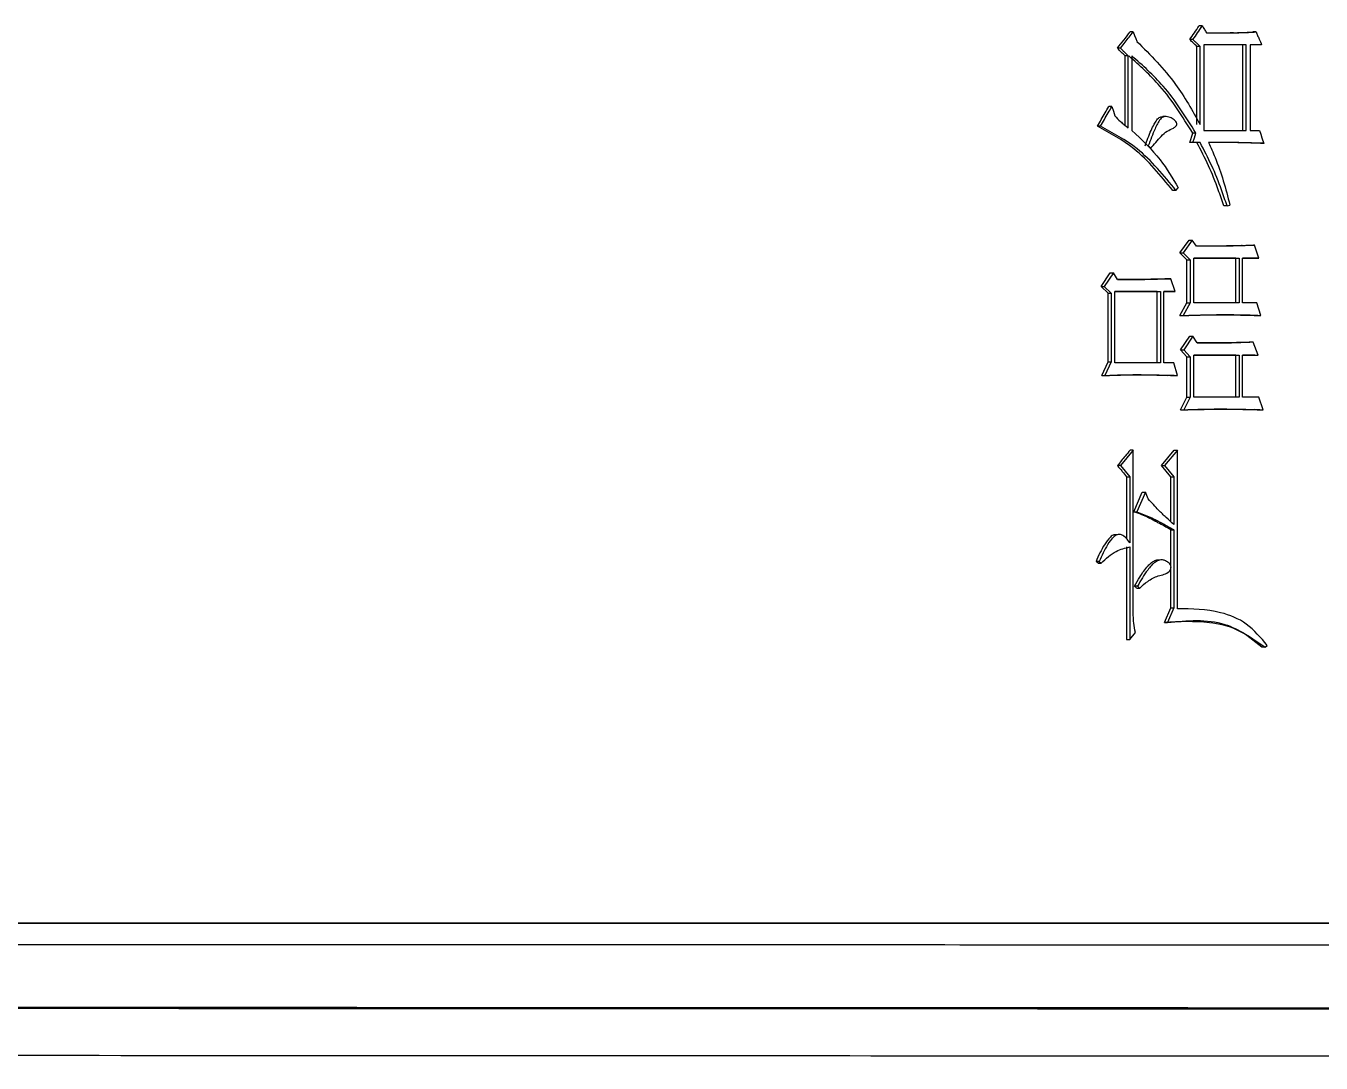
# Model space of a CAD drawing. Header units: millimetres. Extents: x 2016 to 4452, y 736 to 2459.
# Drawn here: x 3012.05 to 3028.42, y 989.14 to 1002.24 of the extents above; entities that cross this region are included whole.
import ezdxf

# ---------------------------------------------------------------- set-up
doc = ezdxf.new("R2010")
doc.units = ezdxf.units.MM

msp = doc.modelspace()

# ---------------------------------------------------------------- linework, layer by layer
at = {"color": 7, "linetype": 'Continuous', "lineweight": 25}
for p, q in [((3026.044, 1002.162), (3026.005, 1002.162)), ((3026.915, 1002.237), (3026.874, 1002.237)), ((3027.594, 1002.162), (3027.552, 1002.162)), ((3026.798, 1002.064), (3026.758, 1002.064)), ((3027.469, 1001.999), (3026.933, 1001.999)), ((3026.933, 1001.999), (3026.933, 1000.918)), ((3027.428, 1001.999), (3026.933, 1001.999)), ((3026.968, 1002.151), (3027.308, 1002.151)), ((3027.308, 1002.151), (3027.267, 1002.151)), ((3027.469, 1001.999), (3027.428, 1001.999)), ((3027.428, 1000.918), (3027.428, 1001.999)), ((3027.469, 1000.918), (3027.469, 1001.999)), ((3027.665, 1001.999), (3027.522, 1001.999)), ((3027.522, 1001.999), (3027.522, 1000.918)), ((3027.624, 1001.999), (3027.522, 1001.999)), ((3027.665, 1001.999), (3027.624, 1001.999)), ((3025.882, 1001.956), (3025.843, 1001.956)), ((3025.981, 1001.859), (3025.942, 1001.859)), ((3025.942, 1000.981), (3025.942, 1001.859)), ((3025.981, 1000.95), (3025.981, 1001.859)), ((3026.026, 1001.859), (3026.026, 1000.917)), ((3026.888, 1001.978), (3026.847, 1001.978)), ((3026.847, 1000.993), (3026.847, 1001.978)), ((3026.888, 1000.993), (3026.888, 1001.978)), ((3025.774, 1001.22), (3025.735, 1001.22)), ((3026.459, 1001.092), (3026.418, 1001.092)), ((3025.629, 1000.972), (3025.59, 1000.972)), ((3026.758, 1000.766), (3026.794, 1000.885)), ((3026.834, 1000.885), (3026.794, 1000.885)), ((3026.933, 1000.918), (3027.469, 1000.918)), ((3027.522, 1000.918), (3027.638, 1000.918)), ((3026.798, 1000.766), (3026.758, 1000.766)), ((3026.847, 1000.766), (3026.758, 1000.766)), ((3026.888, 1000.766), (3026.798, 1000.766)), ((3026.888, 1000.766), (3026.847, 1000.766)), ((3027.281, 1000.766), (3026.995, 1000.766)), ((3027.241, 1000.766), (3026.995, 1000.766)), ((3027.281, 1000.766), (3027.241, 1000.766)), ((3027.692, 1000.755), (3027.65, 1000.755)), ((3026.583, 1000.16), (3026.543, 1000.16)), ((3027.228, 999.966), (3027.187, 999.966)), ((3027.228, 999.966), (3027.264, 999.976)), ((3026.633, 999.371), (3026.749, 999.533)), ((3026.789, 999.533), (3026.673, 999.371)), ((3026.749, 999.533), (3026.789, 999.533)), ((3026.843, 999.457), (3026.789, 999.533)), ((3027.392, 999.464), (3027.535, 999.468)), ((3027.535, 999.468), (3027.576, 999.468)), ((3027.629, 999.306), (3027.576, 999.468)), ((3026.633, 999.371), (3026.673, 999.371)), ((3026.722, 999.284), (3026.633, 999.371)), ((3026.673, 999.371), (3026.763, 999.284)), ((3026.722, 999.284), (3026.763, 999.284)), ((3026.722, 998.743), (3026.722, 999.284)), ((3026.763, 999.284), (3026.763, 998.743)), ((3026.807, 998.743), (3026.807, 999.306)), ((3026.807, 999.306), (3027.38, 999.306)), ((3027.339, 999.306), (3026.807, 999.306)), ((3027.339, 999.306), (3027.38, 999.306)), ((3027.339, 998.743), (3027.339, 999.306)), ((3027.38, 999.306), (3027.38, 998.743)), ((3027.424, 999.306), (3027.629, 999.306)), ((3027.424, 998.743), (3027.424, 999.306)), ((3027.588, 999.306), (3027.424, 999.306)), ((3027.629, 999.306), (3027.588, 999.306)), ((3025.636, 998.949), (3025.753, 999.122)), ((3025.792, 999.122), (3025.674, 998.949)), ((3025.753, 999.122), (3025.792, 999.122)), ((3025.846, 999.035), (3025.792, 999.122)), ((3026.48, 999.046), (3026.52, 999.046)), ((3026.574, 998.884), (3026.52, 999.046)), ((3025.636, 998.949), (3025.674, 998.949)), ((3025.726, 998.862), (3025.636, 998.949)), ((3025.674, 998.949), (3025.765, 998.862)), ((3025.81, 997.986), (3025.81, 998.884)), ((3026.346, 998.884), (3026.386, 998.884)), ((3026.346, 997.986), (3026.346, 998.884)), ((3026.386, 998.884), (3026.386, 997.986)), ((3026.431, 998.884), (3026.574, 998.884)), ((3026.431, 997.986), (3026.431, 998.884)), ((3026.534, 998.884), (3026.431, 998.884)), ((3026.574, 998.884), (3026.534, 998.884)), ((3025.726, 998.862), (3025.765, 998.862)), ((3025.726, 997.997), (3025.726, 998.862)), ((3025.765, 998.862), (3025.765, 997.997)), ((3026.633, 998.581), (3026.722, 998.743)), ((3026.763, 998.743), (3026.673, 998.581)), ((3026.722, 998.743), (3026.763, 998.743)), ((3027.38, 998.743), (3026.807, 998.743)), ((3027.603, 998.743), (3027.424, 998.743)), ((3027.656, 998.581), (3027.603, 998.743)), ((3026.633, 998.581), (3026.673, 998.581)), ((3027.615, 998.581), (3027.656, 998.581)), ((3026.642, 998.148), (3026.758, 998.321)), ((3026.798, 998.321), (3026.682, 998.148)), ((3026.758, 998.321), (3026.798, 998.321)), ((3026.852, 998.235), (3026.798, 998.321)), ((3027.558, 998.246), (3027.517, 998.246)), ((3027.621, 998.083), (3027.558, 998.246)), ((3026.642, 998.148), (3026.682, 998.148)), ((3026.722, 998.062), (3026.642, 998.148)), ((3026.682, 998.148), (3026.763, 998.062)), ((3026.807, 997.553), (3026.807, 998.083)), ((3026.807, 998.083), (3027.38, 998.083)), ((3027.339, 998.083), (3026.807, 998.083)), ((3027.339, 998.083), (3027.38, 998.083)), ((3027.339, 997.553), (3027.339, 998.083)), ((3027.38, 998.083), (3027.38, 997.553)), ((3027.424, 997.553), (3027.424, 998.083)), ((3027.424, 998.083), (3027.621, 998.083)), ((3027.579, 998.083), (3027.424, 998.083)), ((3027.579, 998.083), (3027.621, 998.083)), ((3025.645, 997.824), (3025.726, 997.997)), ((3025.765, 997.997), (3025.683, 997.824)), ((3025.726, 997.997), (3025.765, 997.997)), ((3026.556, 997.986), (3026.431, 997.986)), ((3026.601, 997.824), (3026.556, 997.986)), ((3026.722, 998.062), (3026.763, 998.062)), ((3026.722, 997.553), (3026.722, 998.062)), ((3026.763, 998.062), (3026.763, 997.553)), ((3025.645, 997.824), (3025.683, 997.824)), ((3026.561, 997.824), (3026.473, 997.826)), ((3026.561, 997.824), (3026.601, 997.824)), ((3026.642, 997.391), (3026.722, 997.553)), ((3026.763, 997.553), (3026.682, 997.391)), ((3026.722, 997.553), (3026.763, 997.553)), ((3027.38, 997.553), (3026.807, 997.553)), ((3027.629, 997.553), (3027.424, 997.553)), ((3027.683, 997.391), (3027.629, 997.553)), ((3026.642, 997.391), (3026.682, 997.391)), ((3027.641, 997.391), (3027.569, 997.394)), ((3027.641, 997.391), (3027.683, 997.391)), ((3026.044, 996.883), (3025.882, 996.688)), ((3026.044, 996.883), (3026.005, 996.883)), ((3026.044, 994.795), (3026.044, 996.883)), ((3026.4, 996.688), (3026.561, 996.883)), ((3026.601, 996.883), (3026.44, 996.688)), ((3026.561, 996.883), (3026.601, 996.883)), ((3026.601, 994.881), (3026.601, 996.883)), ((3025.882, 996.688), (3025.843, 996.688)), ((3025.882, 996.688), (3025.999, 996.547)), ((3026.4, 996.688), (3026.44, 996.688)), ((3026.516, 996.547), (3026.4, 996.688)), ((3026.44, 996.688), (3026.556, 996.547)), ((3025.96, 996.547), (3025.999, 996.547)), ((3025.96, 996.547), (3025.96, 995.764)), ((3025.999, 996.547), (3025.999, 995.714)), ((3026.516, 996.547), (3026.556, 996.547)), ((3026.516, 995.979), (3026.516, 996.547)), ((3026.556, 996.547), (3026.556, 995.942)), ((3026.05, 996.104), (3026.157, 996.353)), ((3026.197, 996.353), (3026.089, 996.104)), ((3026.157, 996.353), (3026.197, 996.353)), ((3026.233, 996.266), (3026.197, 996.353)), ((3026.05, 996.104), (3026.089, 996.104)), ((3025.835, 995.813), (3025.796, 995.813)), ((3026.516, 995.877), (3026.556, 995.877)), ((3026.516, 995.425), (3026.516, 995.877)), ((3026.556, 995.877), (3026.556, 994.892)), ((3025.96, 995.66), (3025.96, 994.492)), ((3025.999, 995.66), (3025.999, 994.492)), ((3025.611, 995.476), (3025.573, 995.476)), ((3025.6, 995.455), (3025.573, 995.476)), ((3025.6, 995.455), (3025.638, 995.455)), ((3025.611, 995.476), (3025.638, 995.455)), ((3026.377, 995.495), (3026.337, 995.495)), ((3026.516, 994.892), (3026.516, 995.404)), ((3026.098, 995.163), (3026.059, 995.163)), ((3026.085, 995.141), (3026.125, 995.141)), ((3026.436, 994.708), (3026.516, 994.892)), ((3026.556, 994.892), (3026.476, 994.708)), ((3026.516, 994.892), (3026.556, 994.892)), ((3026.436, 994.708), (3026.476, 994.708)), ((3025.96, 994.492), (3025.999, 994.492)), ((3025.999, 994.492), (3026.071, 994.579)), ((3027.71, 994.395), (3027.668, 994.395)), ((3027.71, 994.395), (3027.736, 994.416))]:
    msp.add_line(p, q, dxfattribs=at)
at = {"color": 7, "linetype": 'Continuous', "lineweight": 25, "flags": 128}
for points in [[(3026.044, 1002.162), (3026.061, 1002.115), (3026.075, 1002.079), (3026.089, 1002.043)], [(3025.774, 1001.22), (3025.792, 1001.161), (3025.81, 1001.101)], [(3026.798, 1000.766), (3026.816, 1000.826), (3026.834, 1000.885)], [(3027.638, 1000.918), (3027.654, 1000.871), (3027.669, 1000.824), (3027.692, 1000.755)], [(3026.233, 1000.723), (3026.24, 1000.715), (3026.25, 1000.702), (3026.26, 1000.69)], [(3026.583, 1000.16), (3026.59, 1000.169), (3026.6, 1000.181), (3026.61, 1000.193)], [(3026.085, 995.141), (3026.079, 995.147), (3026.072, 995.152), (3026.059, 995.163)], [(3026.098, 995.163), (3026.105, 995.157), (3026.115, 995.149), (3026.125, 995.141)]]:
    msp.add_lwpolyline(points, dxfattribs=at)
at = {"color": 7, "linetype": 'Continuous', "lineweight": 25}
for points, knots in [([(3025.843, 1001.956), (3025.87, 1001.99), (3025.924, 1002.059), (3025.978, 1002.127), (3026.005, 1002.162)], [0, 0, 0, 0, 0.5, 1, 1, 1, 1]), ([(3025.882, 1001.956), (3025.902, 1001.982), (3025.939, 1002.029), (3025.993, 1002.097), (3026.027, 1002.14), (3026.044, 1002.162)], [0, 0, 0, 0, 0.373043, 0.686521, 1, 1, 1, 1]), ([(3026.758, 1002.064), (3026.777, 1002.093), (3026.816, 1002.151), (3026.855, 1002.208), (3026.874, 1002.237)], [0, 0, 0, 0, 0.500001, 1, 1, 1, 1]), ([(3026.798, 1002.064), (3026.818, 1002.093), (3026.857, 1002.151), (3026.895, 1002.208), (3026.915, 1002.237)], [0, 0, 0, 0, 0.499999, 1, 1, 1, 1]), ([(3026.915, 1002.237), (3026.924, 1002.223), (3026.942, 1002.194), (3026.96, 1002.165), (3026.968, 1002.151)], [0, 0, 0, 0, 0.5000001, 1, 1, 1, 1]), ([(3027.267, 1002.151), (3027.299, 1002.151), (3027.362, 1002.152), (3027.457, 1002.156), (3027.521, 1002.16), (3027.552, 1002.162)], [0, 0, 0, 0, 0.328876, 0.66438, 1, 1, 1, 1]), ([(3027.308, 1002.151), (3027.34, 1002.151), (3027.403, 1002.152), (3027.498, 1002.156), (3027.562, 1002.16), (3027.594, 1002.162)], [0, 0, 0, 0, 0.328449, 0.664167, 1, 1, 1, 1]), ([(3027.594, 1002.162), (3027.6, 1002.147), (3027.614, 1002.117), (3027.637, 1002.062), (3027.655, 1002.023), (3027.665, 1001.999)], [0, 0, 0, 0, 0.277507, 0.555013, 1, 1, 1, 1]), ([(3026.089, 1002.042), (3026.261, 1001.87), (3026.572, 1001.559), (3026.79, 1001.167), (3026.888, 1000.993)], [0, 0, 0, 0, 0.555354, 1, 1, 1, 1]), ([(3026.847, 1001.978), (3026.833, 1001.992), (3026.803, 1002.021), (3026.773, 1002.05), (3026.758, 1002.064)], [0, 0, 0, 0, 0.500002, 1, 1, 1, 1]), ([(3026.888, 1001.978), (3026.876, 1001.989), (3026.856, 1002.009), (3026.826, 1002.038), (3026.807, 1002.055), (3026.798, 1002.064)], [0, 0, 0, 0, 0.38646, 0.693229, 1, 1, 1, 1]), ([(3025.942, 1001.859), (3025.925, 1001.875), (3025.892, 1001.907), (3025.859, 1001.94), (3025.843, 1001.956)], [0, 0, 0, 0, 0.500002, 1, 1, 1, 1]), ([(3025.981, 1001.859), (3025.969, 1001.87), (3025.947, 1001.892), (3025.914, 1001.924), (3025.893, 1001.945), (3025.882, 1001.956)], [0, 0, 0, 0, 0.347839, 0.673919, 1, 1, 1, 1]), ([(3026.794, 1000.885), (3026.665, 1001.092), (3026.438, 1001.458), (3026.123, 1001.737), (3025.987, 1001.859)], [0, 0, 0, 0, 0.5650571, 1, 1, 1, 1]), ([(3026.834, 1000.885), (3026.706, 1001.092), (3026.478, 1001.458), (3026.163, 1001.737), (3026.026, 1001.859)], [0, 0, 0, 0, 0.564995, 1, 1, 1, 1]), ([(3025.59, 1000.972), (3025.607, 1001), (3025.639, 1001.056), (3025.687, 1001.139), (3025.719, 1001.193), (3025.735, 1001.22)], [0, 0, 0, 0, 0.343588, 0.671794, 1, 1, 1, 1]), ([(3025.629, 1000.972), (3025.646, 1001), (3025.678, 1001.056), (3025.726, 1001.139), (3025.758, 1001.193), (3025.774, 1001.22)], [0, 0, 0, 0, 0.343461, 0.671731, 1, 1, 1, 1]), ([(3025.81, 1001.101), (3025.833, 1001.078), (3025.872, 1001.039), (3025.93, 1000.99), (3025.964, 1000.963), (3025.981, 1000.95)], [0, 0, 0, 0, 0.429081, 0.714347, 1, 1, 1, 1]), ([(3026.193, 1000.723), (3026.217, 1000.789), (3026.25, 1000.882), (3026.303, 1000.99), (3026.333, 1001.042), (3026.358, 1001.074), (3026.381, 1001.088), (3026.401, 1001.093), (3026.414, 1001.091), (3026.419, 1001.09)], [0, 0, 0, 0, 0.456256, 0.645146, 0.784685, 0.856115, 0.910986, 0.965761, 1, 1, 1, 1]), ([(3026.26, 1000.69), (3026.304, 1000.742), (3026.37, 1000.82), (3026.466, 1000.912), (3026.538, 1000.939), (3026.579, 1000.966), (3026.591, 1000.985), (3026.594, 1000.995), (3026.593, 1001.007), (3026.586, 1001.023), (3026.564, 1001.05), (3026.522, 1001.081), (3026.472, 1001.093), (3026.432, 1001.092), (3026.406, 1001.081), (3026.362, 1001.034), (3026.303, 1000.912), (3026.26, 1000.796), (3026.233, 1000.723)], [0, 0, 0, 0, 0.187598, 0.281274, 0.36356, 0.404899, 0.415318, 0.423915, 0.432542, 0.445489, 0.471595, 0.525453, 0.589419, 0.616919, 0.639175, 0.667927, 0.792344, 1, 1, 1, 1]), ([(3026.543, 1000.16), (3026.389, 1000.35), (3026.117, 1000.685), (3025.75, 1000.885), (3025.59, 1000.972)], [0, 0, 0, 0, 0.5655965, 1, 1, 1, 1]), ([(3026.583, 1000.16), (3026.429, 1000.35), (3026.157, 1000.685), (3025.789, 1000.885), (3025.629, 1000.972)], [0, 0, 0, 0, 0.565519, 1, 1, 1, 1]), ([(3026.026, 1000.917), (3026.152, 1000.8), (3026.379, 1000.589), (3026.539, 1000.315), (3026.61, 1000.193)], [0, 0, 0, 0, 0.555264, 1, 1, 1, 1]), ([(3027.187, 999.966), (3027.164, 1000.033), (3027.107, 1000.205), (3026.998, 1000.476), (3026.898, 1000.669), (3026.847, 1000.766)], [0, 0, 0, 0, 0.245346, 0.6215, 1, 1, 1, 1]), ([(3027.228, 999.966), (3027.205, 1000.033), (3027.147, 1000.205), (3027.039, 1000.476), (3026.938, 1000.669), (3026.888, 1000.766)], [0, 0, 0, 0, 0.245289, 0.621469, 1, 1, 1, 1]), ([(3026.995, 1000.766), (3027.023, 1000.703), (3027.093, 1000.546), (3027.185, 1000.283), (3027.237, 1000.079), (3027.264, 999.976)], [0, 0, 0, 0, 0.2475218, 0.622512, 1, 1, 1, 1]), ([(3027.65, 1000.755), (3027.623, 1000.756), (3027.541, 1000.758), (3027.404, 1000.762), (3027.295, 1000.765), (3027.241, 1000.766)], [0, 0, 0, 0, 0.201645, 0.600822, 1, 1, 1, 1]), ([(3027.692, 1000.755), (3027.688, 1000.755), (3027.683, 1000.756), (3027.676, 1000.756), (3027.669, 1000.756), (3027.663, 1000.756), (3027.656, 1000.756), (3027.651, 1000.756), (3027.644, 1000.757), (3027.637, 1000.757), (3027.63, 1000.757), (3027.625, 1000.757), (3027.618, 1000.757), (3027.611, 1000.757), (3027.604, 1000.758), (3027.599, 1000.758), (3027.592, 1000.758), (3027.583, 1000.758), (3027.57, 1000.759), (3027.556, 1000.759), (3027.542, 1000.759), (3027.532, 1000.76), (3027.518, 1000.76), (3027.504, 1000.76), (3027.491, 1000.761), (3027.48, 1000.761), (3027.466, 1000.761), (3027.453, 1000.762), (3027.439, 1000.762), (3027.429, 1000.762), (3027.415, 1000.763), (3027.401, 1000.763), (3027.387, 1000.763), (3027.377, 1000.764), (3027.367, 1000.764), (3027.358, 1000.764), (3027.349, 1000.764), (3027.342, 1000.765), (3027.336, 1000.765), (3027.33, 1000.765), (3027.323, 1000.765), (3027.317, 1000.765), (3027.31, 1000.765), (3027.304, 1000.766), (3027.298, 1000.766), (3027.29, 1000.766), (3027.284, 1000.766), (3027.281, 1000.766)], [0, 0, 0, 0, 0.025173, 0.03776, 0.050346, 0.075519, 0.088105, 0.100692, 0.113278, 0.138451, 0.151038, 0.163624, 0.176211, 0.201384, 0.21397, 0.226556, 0.239143, 0.264316, 0.289489, 0.339835, 0.365007, 0.39018, 0.415353, 0.465699, 0.490872, 0.516045, 0.541218, 0.591564, 0.616737, 0.64191, 0.667082, 0.717428, 0.742601, 0.767774, 0.792947, 0.81812, 0.830706, 0.855879, 0.868466, 0.881052, 0.893639, 0.918812, 0.931398, 0.943984, 0.956571, 0.978285, 1, 1, 1, 1]), ([(3027.576, 999.468), (3027.568, 999.468), (3027.552, 999.467), (3027.527, 999.466), (3027.503, 999.465), (3027.478, 999.464), (3027.454, 999.463), (3027.429, 999.463), (3027.381, 999.461), (3027.323, 999.459), (3027.266, 999.458), (3027.238, 999.458), (3027.217, 999.458), (3027.197, 999.457), (3027.173, 999.457), (3027.148, 999.457), (3027.124, 999.457), (3027.099, 999.457), (3027.075, 999.457), (3027.054, 999.457), (3027.034, 999.457), (3027.013, 999.457), (3026.993, 999.457), (3026.977, 999.457), (3026.964, 999.457), (3026.952, 999.457), (3026.94, 999.457), (3026.927, 999.457), (3026.915, 999.457), (3026.903, 999.457), (3026.891, 999.457), (3026.88, 999.457), (3026.872, 999.457), (3026.867, 999.457), (3026.862, 999.457), (3026.857, 999.457), (3026.85, 999.457), (3026.846, 999.457), (3026.843, 999.457)], [0, 0, 0, 0, 0.033402, 0.066804, 0.100206, 0.133609, 0.167011, 0.200413, 0.233815, 0.367425, 0.43423, 0.467632, 0.484333, 0.517735, 0.551137, 0.584539, 0.617941, 0.651344, 0.684746, 0.718148, 0.734849, 0.768251, 0.801653, 0.818354, 0.835056, 0.851757, 0.868458, 0.885159, 0.90186, 0.918561, 0.935262, 0.951963, 0.960314, 0.968664, 0.972839, 0.98119, 0.989541, 1, 1, 1, 1]), ([(3027.421, 999.464), (3027.421, 999.464), (3027.421, 999.464), (3027.42, 999.464), (3027.417, 999.464), (3027.343, 999.462), (3027.193, 999.458), (3027.034, 999.457), (3026.949, 999.457), (3026.906, 999.457), (3026.889, 999.457), (3026.879, 999.457), (3026.875, 999.457), (3026.874, 999.457)], [0, 0, 0, 0, 0.002488, 0.005643, 0.013438, 0.023457, 0.468961, 0.690761, 0.852883, 0.894614, 0.930819, 0.964705, 1, 1, 1, 1]), ([(3026.52, 999.046), (3026.494, 999.045), (3026.462, 999.044), (3026.423, 999.042), (3026.403, 999.042), (3026.364, 999.041), (3026.279, 999.039), (3026.188, 999.037), (3026.116, 999.037), (3026.093, 999.036), (3026.08, 999.036), (3026.07, 999.036), (3026.06, 999.036), (3026.051, 999.036), (3026.041, 999.036), (3026.031, 999.036), (3026.021, 999.036), (3026.011, 999.036), (3026.002, 999.036), (3025.992, 999.036), (3025.979, 999.036), (3025.966, 999.036), (3025.952, 999.036), (3025.943, 999.036), (3025.935, 999.036), (3025.928, 999.036), (3025.923, 999.036), (3025.918, 999.036), (3025.913, 999.036), (3025.907, 999.036), (3025.9, 999.035), (3025.894, 999.035), (3025.889, 999.035), (3025.884, 999.035), (3025.879, 999.035), (3025.874, 999.035), (3025.869, 999.035), (3025.864, 999.035), (3025.859, 999.035), (3025.853, 999.035), (3025.849, 999.035), (3025.846, 999.035)], [0, 0, 0, 0, 0.11615, 0.145188, 0.174226, 0.203263, 0.319414, 0.551716, 0.609791, 0.638828, 0.653347, 0.667866, 0.682385, 0.696903, 0.711422, 0.725941, 0.74046, 0.754979, 0.769497, 0.784016, 0.798535, 0.827572, 0.842091, 0.85661, 0.871129, 0.878388, 0.885648, 0.892907, 0.900166, 0.907426, 0.921944, 0.929204, 0.936463, 0.943723, 0.950982, 0.958241, 0.965501, 0.97276, 0.98002, 0.987279, 1, 1, 1, 1]), ([(3025.846, 999.035), (3025.885, 999.036), (3025.951, 999.036), (3026.022, 999.036), (3026.058, 999.037), (3026.071, 999.037), (3026.085, 999.037), (3026.098, 999.037), (3026.12, 999.037), (3026.189, 999.038), (3026.312, 999.04), (3026.422, 999.044), (3026.48, 999.046)], [0, 0, 0, 0, 0.185547, 0.308981, 0.33984, 0.355269, 0.370698, 0.401556, 0.416986, 0.478702, 0.725572, 1, 1, 1, 1]), ([(3025.81, 998.884), (3025.906, 998.884), (3026.098, 998.884), (3026.29, 998.884), (3026.386, 998.884)], [0, 0, 0, 0, 0.499996, 1, 1, 1, 1]), ([(3026.346, 998.884), (3026.25, 998.884), (3026.072, 998.884), (3025.893, 998.884), (3025.81, 998.884)], [0, 0, 0, 0, 0.536358, 1, 1, 1, 1]), ([(3026.673, 998.581), (3026.678, 998.581), (3026.685, 998.581), (3026.694, 998.582), (3026.702, 998.582), (3026.709, 998.582), (3026.716, 998.583), (3026.723, 998.583), (3026.731, 998.583), (3026.738, 998.583), (3026.745, 998.584), (3026.752, 998.584), (3026.759, 998.584), (3026.767, 998.584), (3026.774, 998.585), (3026.783, 998.585), (3026.793, 998.585), (3026.803, 998.586), (3026.81, 998.586), (3026.817, 998.586), (3026.824, 998.586), (3026.831, 998.587), (3026.839, 998.587), (3026.846, 998.587), (3026.853, 998.587), (3026.86, 998.588), (3026.867, 998.588), (3026.875, 998.588), (3026.884, 998.588), (3026.894, 998.588), (3026.903, 998.589), (3026.911, 998.589), (3026.925, 998.589), (3026.956, 998.59), (3026.994, 998.591), (3027.028, 998.591), (3027.045, 998.591), (3027.054, 998.591), (3027.062, 998.591), (3027.069, 998.591), (3027.076, 998.591), (3027.083, 998.591), (3027.09, 998.592), (3027.098, 998.592), (3027.107, 998.592), (3027.117, 998.592), (3027.126, 998.592), (3027.134, 998.592), (3027.141, 998.592), (3027.148, 998.592), (3027.155, 998.591), (3027.162, 998.591), (3027.17, 998.591), (3027.177, 998.591), (3027.184, 998.591), (3027.191, 998.591), (3027.198, 998.591), (3027.205, 998.591), (3027.213, 998.591), (3027.22, 998.591), (3027.229, 998.591), (3027.239, 998.591), (3027.249, 998.591), (3027.256, 998.591), (3027.263, 998.591), (3027.27, 998.59), (3027.277, 998.59), (3027.292, 998.59), (3027.323, 998.59), (3027.361, 998.589), (3027.395, 998.588), (3027.411, 998.588), (3027.421, 998.588), (3027.428, 998.587), (3027.435, 998.587), (3027.442, 998.587), (3027.45, 998.587), (3027.459, 998.587), (3027.469, 998.586), (3027.478, 998.586), (3027.485, 998.586), (3027.493, 998.586), (3027.5, 998.586), (3027.507, 998.585), (3027.514, 998.585), (3027.521, 998.585), (3027.528, 998.585), (3027.536, 998.585), (3027.543, 998.584), (3027.55, 998.584), (3027.56, 998.584), (3027.569, 998.584), (3027.579, 998.583), (3027.586, 998.583), (3027.593, 998.583), (3027.6, 998.583), (3027.607, 998.582), (3027.614, 998.582), (3027.622, 998.582), (3027.629, 998.582), (3027.636, 998.582), (3027.645, 998.581), (3027.652, 998.581), (3027.656, 998.581)], [0, 0, 0, 0, 0.014617, 0.021926, 0.029235, 0.036543, 0.043852, 0.051161, 0.058469, 0.065778, 0.073086, 0.080395, 0.087704, 0.095012, 0.102321, 0.10963, 0.124247, 0.131556, 0.138864, 0.146173, 0.153482, 0.16079, 0.168099, 0.175407, 0.182716, 0.190025, 0.197333, 0.204642, 0.211951, 0.226568, 0.233877, 0.241185, 0.248494, 0.277729, 0.336198, 0.365433, 0.38005, 0.387359, 0.394667, 0.401976, 0.409284, 0.416593, 0.423902, 0.43121, 0.438519, 0.453136, 0.460445, 0.467754, 0.475062, 0.482371, 0.48968, 0.496988, 0.504297, 0.511606, 0.518914, 0.526223, 0.533531, 0.54084, 0.548149, 0.555457, 0.562766, 0.577383, 0.584692, 0.592001, 0.599309, 0.606618, 0.613927, 0.621235, 0.65047, 0.708939, 0.738174, 0.752791, 0.7601, 0.767408, 0.774717, 0.782026, 0.789334, 0.796643, 0.81126, 0.818569, 0.825877, 0.833186, 0.840495, 0.847803, 0.855112, 0.862421, 0.869729, 0.877038, 0.884347, 0.891655, 0.898964, 0.913581, 0.92089, 0.928198, 0.935507, 0.942816, 0.950124, 0.957433, 0.964742, 0.97205, 0.979359, 0.986668, 1, 1, 1, 1]), ([(3027.615, 998.581), (3027.605, 998.581), (3027.591, 998.582), (3027.572, 998.582), (3027.557, 998.583), (3027.543, 998.583), (3027.529, 998.584), (3027.514, 998.584), (3027.5, 998.584), (3027.486, 998.585), (3027.471, 998.585), (3027.457, 998.586), (3027.443, 998.586), (3027.428, 998.586), (3027.414, 998.587), (3027.395, 998.587), (3027.342, 998.588), (3027.29, 998.589), (3027.242, 998.59), (3027.227, 998.59), (3027.213, 998.591), (3027.199, 998.591), (3027.18, 998.591), (3027.16, 998.591), (3027.141, 998.591), (3027.127, 998.591), (3027.112, 998.591), (3027.101, 998.592), (3027.094, 998.592), (3027.093, 998.592)], [0, 0, 0, 0, 0.054977, 0.082465, 0.109954, 0.137442, 0.16493, 0.192419, 0.219907, 0.247396, 0.274884, 0.302372, 0.329861, 0.357349, 0.384838, 0.412326, 0.467303, 0.687211, 0.714699, 0.742188, 0.769676, 0.797165, 0.824653, 0.87963, 0.907118, 0.934607, 0.962095, 0.989584, 1, 1, 1, 1]), ([(3027.558, 998.246), (3027.525, 998.244), (3027.476, 998.242), (3027.418, 998.24), (3027.389, 998.24), (3027.36, 998.239), (3027.273, 998.238), (3027.187, 998.236), (3027.112, 998.236), (3027.1, 998.236), (3027.087, 998.236), (3027.075, 998.236), (3027.065, 998.236), (3027.054, 998.236), (3027.044, 998.235), (3027.032, 998.235), (3027.019, 998.235), (3027.009, 998.235), (3026.998, 998.235), (3026.988, 998.235), (3026.976, 998.235), (3026.965, 998.235), (3026.955, 998.235), (3026.945, 998.235), (3026.934, 998.235), (3026.926, 998.235), (3026.92, 998.235), (3026.914, 998.235), (3026.908, 998.235), (3026.903, 998.235), (3026.898, 998.235), (3026.892, 998.235), (3026.887, 998.235), (3026.881, 998.235), (3026.876, 998.235), (3026.87, 998.235), (3026.865, 998.235), (3026.859, 998.235), (3026.855, 998.235), (3026.852, 998.235)], [0, 0, 0, 0, 0.14049, 0.210735, 0.245858, 0.263419, 0.333664, 0.614647, 0.632209, 0.64977, 0.667331, 0.684892, 0.702453, 0.711234, 0.728795, 0.746356, 0.763917, 0.781479, 0.790259, 0.80782, 0.825382, 0.842943, 0.851723, 0.869285, 0.886846, 0.895626, 0.904407, 0.913188, 0.921968, 0.926358, 0.935139, 0.94392, 0.9527, 0.957091, 0.965871, 0.974652, 0.983432, 0.987823, 1, 1, 1, 1]), ([(3026.852, 998.235), (3026.905, 998.235), (3027.024, 998.235), (3027.246, 998.237), (3027.414, 998.242), (3027.517, 998.246)], [0, 0, 0, 0, 0.237866, 0.536241, 1, 1, 1, 1]), ([(3026.386, 997.986), (3026.29, 997.986), (3026.098, 997.986), (3025.906, 997.986), (3025.81, 997.986)], [0, 0, 0, 0, 0.499996, 1, 1, 1, 1]), ([(3025.683, 997.824), (3025.69, 997.824), (3025.703, 997.825), (3025.719, 997.825), (3025.735, 997.826), (3025.748, 997.827), (3025.765, 997.827), (3025.778, 997.828), (3025.794, 997.828), (3025.807, 997.829), (3025.823, 997.829), (3025.836, 997.83), (3025.852, 997.831), (3025.865, 997.831), (3025.882, 997.831), (3025.895, 997.832), (3025.911, 997.832), (3025.924, 997.833), (3025.94, 997.833), (3025.953, 997.833), (3025.966, 997.834), (3025.979, 997.834), (3025.992, 997.834), (3026.008, 997.834), (3026.021, 997.834), (3026.037, 997.835), (3026.05, 997.835), (3026.067, 997.835), (3026.08, 997.835), (3026.096, 997.835), (3026.109, 997.835), (3026.125, 997.835), (3026.161, 997.835), (3026.206, 997.834), (3026.252, 997.833), (3026.278, 997.833), (3026.294, 997.833), (3026.31, 997.832), (3026.323, 997.832), (3026.339, 997.832), (3026.352, 997.831), (3026.368, 997.831), (3026.381, 997.83), (3026.397, 997.83), (3026.41, 997.83), (3026.426, 997.829), (3026.439, 997.829), (3026.456, 997.828), (3026.469, 997.828), (3026.482, 997.828), (3026.494, 997.827), (3026.507, 997.827), (3026.524, 997.826), (3026.537, 997.826), (3026.553, 997.825), (3026.566, 997.825), (3026.583, 997.824), (3026.594, 997.824), (3026.601, 997.824)], [0, 0, 0, 0, 0.021203, 0.042406, 0.053008, 0.074211, 0.084813, 0.106016, 0.116618, 0.137821, 0.148423, 0.169626, 0.180228, 0.201431, 0.212032, 0.233236, 0.243837, 0.265041, 0.275642, 0.296845, 0.307447, 0.318049, 0.339252, 0.349854, 0.371057, 0.381659, 0.402862, 0.413463, 0.434667, 0.445268, 0.466472, 0.477073, 0.498276, 0.58309, 0.625497, 0.6467, 0.667903, 0.678505, 0.699708, 0.71031, 0.731513, 0.742115, 0.763318, 0.773919, 0.795123, 0.805724, 0.826928, 0.837529, 0.858732, 0.869334, 0.879936, 0.901139, 0.911741, 0.932944, 0.943545, 0.964749, 0.97535, 1, 1, 1, 1]), ([(3025.729, 997.826), (3025.729, 997.826), (3025.73, 997.826), (3025.736, 997.826), (3025.855, 997.83), (3026.124, 997.835), (3026.356, 997.83), (3026.478, 997.826)], [0, 0, 0, 0, 0.005847, 0.012184, 0.043679, 0.493973, 1, 1, 1, 1]), ([(3026.682, 997.391), (3026.686, 997.391), (3026.693, 997.392), (3026.704, 997.392), (3026.716, 997.392), (3026.727, 997.393), (3026.738, 997.393), (3026.749, 997.394), (3026.761, 997.394), (3026.772, 997.394), (3026.783, 997.395), (3026.794, 997.395), (3026.805, 997.395), (3026.817, 997.396), (3026.826, 997.396), (3026.835, 997.396), (3026.845, 997.397), (3026.856, 997.397), (3026.871, 997.398), (3026.886, 997.398), (3026.905, 997.398), (3026.923, 997.399), (3026.946, 997.4), (3026.968, 997.4), (3026.991, 997.4), (3027.013, 997.401), (3027.036, 997.401), (3027.054, 997.401), (3027.073, 997.402), (3027.092, 997.402), (3027.114, 997.402), (3027.137, 997.402), (3027.159, 997.402), (3027.204, 997.402), (3027.271, 997.401), (3027.338, 997.4), (3027.391, 997.399), (3027.421, 997.398), (3027.45, 997.398), (3027.473, 997.397), (3027.491, 997.397), (3027.506, 997.396), (3027.516, 997.396), (3027.525, 997.396), (3027.534, 997.396), (3027.545, 997.395), (3027.557, 997.395), (3027.566, 997.395), (3027.575, 997.394), (3027.585, 997.394), (3027.596, 997.394), (3027.605, 997.393), (3027.613, 997.393), (3027.618, 997.393), (3027.624, 997.393), (3027.629, 997.393), (3027.635, 997.393), (3027.641, 997.392), (3027.646, 997.392), (3027.652, 997.392), (3027.656, 997.392), (3027.661, 997.392), (3027.666, 997.392), (3027.671, 997.391), (3027.677, 997.391), (3027.681, 997.391), (3027.683, 997.391)], [0, 0, 0, 0, 0.011199, 0.022398, 0.033596, 0.044795, 0.055994, 0.067193, 0.078392, 0.089591, 0.100789, 0.111988, 0.123187, 0.134386, 0.145585, 0.151184, 0.162383, 0.173582, 0.184781, 0.207178, 0.218377, 0.240775, 0.263172, 0.28557, 0.307968, 0.330365, 0.352763, 0.375161, 0.38636, 0.408757, 0.431155, 0.453553, 0.47595, 0.498348, 0.587939, 0.67753, 0.699928, 0.744723, 0.767121, 0.789519, 0.811916, 0.823115, 0.834314, 0.839913, 0.851112, 0.862311, 0.87351, 0.884709, 0.890308, 0.901507, 0.912706, 0.923905, 0.929504, 0.935103, 0.940703, 0.946302, 0.951902, 0.957501, 0.9631, 0.9687, 0.974299, 0.977099, 0.982698, 0.988298, 0.994149, 1, 1, 1, 1]), ([(3026.773, 997.394), (3026.773, 997.394), (3026.773, 997.394), (3026.774, 997.394), (3026.781, 997.394), (3026.912, 997.397), (3027.135, 997.401), (3027.364, 997.399), (3027.469, 997.396), (3027.509, 997.395), (3027.53, 997.395), (3027.552, 997.394), (3027.562, 997.394), (3027.569, 997.394)], [0, 0, 0, 0, 0.001108, 0.003185, 0.012795, 0.037738, 0.513809, 0.780002, 0.865995, 0.905439, 0.93475, 0.954139, 1, 1, 1, 1]), ([(3026.005, 996.883), (3025.984, 996.858), (3025.946, 996.813), (3025.893, 996.748), (3025.859, 996.708), (3025.843, 996.688)], [0, 0, 0, 0, 0.384798, 0.692399, 1, 1, 1, 1]), ([(3025.843, 996.688), (3025.853, 996.675), (3025.874, 996.651), (3025.913, 996.604), (3025.941, 996.569), (3025.96, 996.547)], [0, 0, 0, 0, 0.2664015, 0.5328029, 1, 1, 1, 1]), ([(3026.556, 995.942), (3026.524, 995.972), (3026.459, 996.031), (3026.349, 996.137), (3026.276, 996.218), (3026.233, 996.266)], [0, 0, 0, 0, 0.28957, 0.579171, 1, 1, 1, 1]), ([(3026.516, 995.877), (3026.463, 995.907), (3026.396, 995.945), (3026.275, 996.009), (3026.175, 996.061), (3026.083, 996.092), (3026.05, 996.104)], [0, 0, 0, 0, 0.352069, 0.440085, 0.792293, 1, 1, 1, 1]), ([(3026.089, 996.104), (3026.146, 996.083), (3026.232, 996.051), (3026.317, 996.007), (3026.351, 995.99), (3026.365, 995.983), (3026.378, 995.975), (3026.39, 995.969), (3026.398, 995.965), (3026.405, 995.961), (3026.412, 995.957), (3026.418, 995.954), (3026.425, 995.95), (3026.434, 995.945), (3026.44, 995.942), (3026.447, 995.938), (3026.454, 995.934), (3026.46, 995.931), (3026.469, 995.926), (3026.475, 995.922), (3026.484, 995.918), (3026.49, 995.914), (3026.497, 995.91), (3026.504, 995.906), (3026.51, 995.903), (3026.519, 995.898), (3026.525, 995.894), (3026.534, 995.889), (3026.54, 995.886), (3026.548, 995.881), (3026.553, 995.878), (3026.556, 995.877)], [0, 0, 0, 0, 0.353012, 0.528911, 0.550896, 0.572881, 0.61685, 0.638835, 0.649827, 0.671812, 0.682805, 0.693797, 0.715782, 0.726774, 0.748759, 0.759751, 0.770744, 0.792728, 0.803721, 0.825705, 0.836698, 0.858683, 0.869675, 0.880667, 0.902652, 0.913644, 0.935629, 0.946622, 0.968606, 0.979599, 1, 1, 1, 1]), ([(3025.804, 995.815), (3025.803, 995.815), (3025.784, 995.813), (3025.736, 995.77), (3025.655, 995.661), (3025.605, 995.55), (3025.573, 995.476)], [0, 0, 0, 0, 0.0072694, 0.1468887, 0.4373793, 1, 1, 1, 1]), ([(3025.999, 995.714), (3025.984, 995.735), (3025.956, 995.774), (3025.909, 995.811), (3025.868, 995.82), (3025.831, 995.815), (3025.775, 995.773), (3025.695, 995.659), (3025.644, 995.549), (3025.611, 995.476)], [0, 0, 0, 0, 0.120783, 0.237942, 0.284243, 0.33082, 0.424981, 0.62081, 1, 1, 1, 1]), ([(3025.638, 995.455), (3025.698, 995.512), (3025.803, 995.613), (3025.94, 995.646), (3025.999, 995.66)], [0, 0, 0, 0, 0.5653913, 1, 1, 1, 1]), ([(3026.059, 995.163), (3026.08, 995.203), (3026.13, 995.294), (3026.204, 995.395), (3026.274, 995.467), (3026.322, 995.492), (3026.359, 995.501), (3026.376, 995.496), (3026.38, 995.495)], [0, 0, 0, 0, 0.274296, 0.631438, 0.760854, 0.891795, 0.971189, 1, 1, 1, 1]), ([(3026.125, 995.141), (3026.158, 995.171), (3026.229, 995.234), (3026.355, 995.304), (3026.469, 995.317), (3026.513, 995.369), (3026.521, 995.391), (3026.521, 995.415), (3026.513, 995.437), (3026.49, 995.463), (3026.456, 995.484), (3026.414, 995.5), (3026.368, 995.496), (3026.298, 995.459), (3026.202, 995.345), (3026.137, 995.235), (3026.098, 995.164), (3026.098, 995.163)], [0, 0, 0, 0, 0.117809, 0.254848, 0.391031, 0.410857, 0.430654, 0.450876, 0.468611, 0.491916, 0.540003, 0.576761, 0.613939, 0.66464, 0.78945, 0.997759, 1, 1, 1, 1]), ([(3026.071, 994.579), (3026.062, 994.618), (3026.046, 994.69), (3026.045, 994.763), (3026.044, 994.795)], [0, 0, 0, 0, 0.558835, 1, 1, 1, 1]), ([(3027.736, 994.416), (3027.654, 994.515), (3027.492, 994.709), (3027.085, 994.872), (3026.784, 994.878), (3026.601, 994.881)], [0, 0, 0, 0, 0.2878172, 0.565935, 1, 1, 1, 1]), ([(3027.668, 994.395), (3027.568, 994.476), (3027.371, 994.638), (3026.936, 994.73), (3026.625, 994.717), (3026.436, 994.708)], [0, 0, 0, 0, 0.284866, 0.563033, 1, 1, 1, 1]), ([(3026.476, 994.708), (3026.724, 994.731), (3027.171, 994.772), (3027.544, 994.51), (3027.71, 994.395)], [0, 0, 0, 0, 0.55707, 1, 1, 1, 1]), ([(3048.71, 990.914), (3047.973, 990.914), (3046.319, 990.914), (3042.469, 990.914), (3038.229, 990.913), (3032.629, 990.913), (3026.777, 990.913), (3020.645, 990.913), (3014.25, 990.913), (3010.256, 990.913), (3007.552, 990.913)], [0, 0, 0, 0, 0.0675233, 0.1515081, 0.3196482, 0.4036328, 0.5717715, 0.7399066, 0.8238912, 1, 1, 1, 1]), ([(3007.66, 990.913), (3008.306, 990.913), (3011.542, 990.913), (3017.294, 990.913), (3023.493, 990.913), (3029.503, 990.913), (3034.142, 990.913), (3039.679, 990.913), (3043.888, 990.914), (3048.822, 990.914), (3053.42, 990.914), (3057.515, 990.914), (3061.197, 990.914), (3063.805, 990.914), (3066.615, 990.914), (3068.486, 990.914), (3070.514, 990.914), (3071.27, 990.914), (3071.799, 990.914)], [0, 0, 0, 0, 0.020124, 0.100733, 0.181328, 0.221587, 0.302184, 0.342442, 0.423039, 0.463298, 0.543894, 0.624491, 0.664749, 0.745346, 0.785604, 0.8662, 0.906458, 1, 1, 1, 1]), ([(3000.521, 990.645), (3001.793, 990.645), (3004.12, 990.645), (3007.483, 990.645), (3010.616, 990.644), (3013.733, 990.643), (3016.826, 990.642), (3019.892, 990.641), (3022.923, 990.64), (3027.177, 990.638), (3032.718, 990.635), (3039.462, 990.629), (3046.189, 990.623), (3051.91, 990.615), (3056.631, 990.608), (3060.433, 990.6), (3063.868, 990.592), (3066.826, 990.583), (3069.279, 990.573), (3070.325, 990.566), (3070.857, 990.563)], [0, 0, 0, 0, 0.037781, 0.069081, 0.100468, 0.131943, 0.163506, 0.195157, 0.226895, 0.258722, 0.330934, 0.408983, 0.49287, 0.582593, 0.645672, 0.711347, 0.779618, 0.850484, 0.923944, 1, 1, 1, 1]), ([(3071.613, 989.764), (3071.113, 989.767), (3070.127, 989.774), (3067.847, 989.783), (3065.086, 989.792), (3061.858, 989.8), (3058.247, 989.807), (3053.701, 989.815), (3048.098, 989.822), (3041.379, 989.829), (3034.476, 989.835), (3027.547, 989.84), (3020.723, 989.843), (3014.113, 989.845), (3007.803, 989.847), (3003.299, 989.847), (3000.916, 989.847), (3000.521, 989.847)], [0, 0, 0, 0, 0.07139, 0.140843, 0.208359, 0.273937, 0.337578, 0.399281, 0.488173, 0.572709, 0.652888, 0.72871, 0.800173, 0.867277, 0.930021, 0.988406, 1, 1, 1, 1]), ([(3072.15, 989.75), (3071.425, 989.754), (3069.975, 989.764), (3066.185, 989.776), (3061.287, 989.788), (3055.246, 989.799), (3048.198, 989.809), (3040.255, 989.817), (3031.555, 989.824), (3022.248, 989.829), (3013.807, 989.832), (3006.527, 989.833), (3002.523, 989.834), (3000.521, 989.834)], [0, 0, 0, 0, 0.0981345, 0.196269, 0.2944034, 0.3925379, 0.4906723, 0.5888066, 0.686941, 0.7850753, 0.8832097, 0.9416048, 1, 1, 1, 1]), ([(2982.134, 989.242), (2985.159, 989.243), (2991.195, 989.245), (3000.348, 989.245), (3009.39, 989.244), (3018.218, 989.241), (3026.71, 989.236), (3033.554, 989.231), (3039.011, 989.226), (3043.364, 989.221), (3047.822, 989.216), (3052.301, 989.209), (3056.434, 989.202), (3060.175, 989.194), (3063.493, 989.186), (3066.528, 989.177), (3069.181, 989.167), (3071.416, 989.156), (3072.393, 989.149), (3072.893, 989.145)], [0, 0, 0, 0, 0.074691, 0.149062, 0.223115, 0.296848, 0.370262, 0.443356, 0.483243, 0.526636, 0.573536, 0.623941, 0.677851, 0.725458, 0.775499, 0.827974, 0.882883, 0.940225, 1, 1, 1, 1])]:
    msp.add_open_spline(points, degree=3, knots=knots, dxfattribs=at)

doc.saveas('drawing.dxf')
